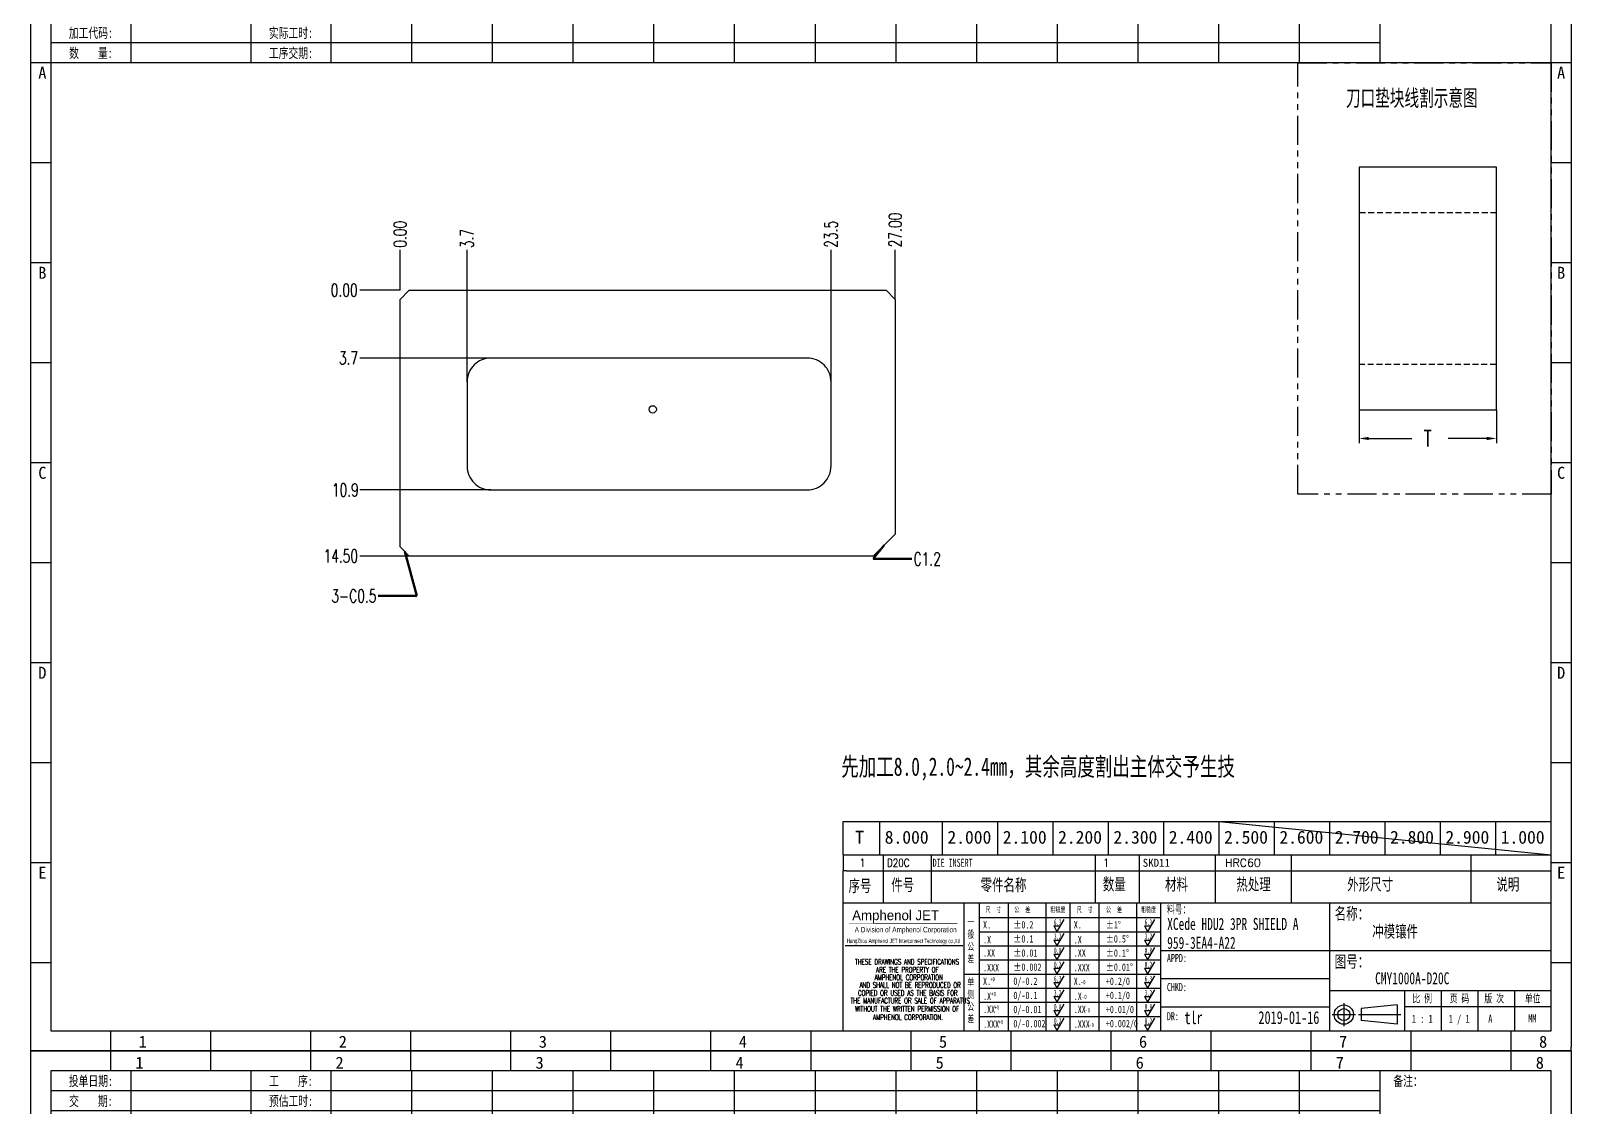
# Model space of a CAD drawing. Header units: millimetres. Extents: x -2852 to 5627, y -2271 to 1849.
# Drawn here: x -2851.7 to -2767.7, y -426.7 to -368 of the extents above; entities that cross this region are included whole.
import ezdxf
from ezdxf.enums import TextEntityAlignment as Align

# ---------------------------------------------------------------- set-up
doc = ezdxf.new("R2010")
doc.units = ezdxf.units.MM
doc.header["$PDSIZE"] = 3
doc.linetypes.add('DASHED2', pattern=[9.525, 6.35, -3.175])
doc.linetypes.add('PHANTOM', pattern=[63.5, 31.75, -6.35, 6.35, -6.35, 6.35, -6.35])
for name, color, linetype in [('1', 7, 'Continuous'), ('11', 4, 'DASHED2'), ('41', 1, 'Continuous'), ('61', 1, 'PHANTOM'), ('D03', 7, 'Continuous'), ('PUNCH', 1, 'Continuous')]:
    doc.layers.add(name, color=color, linetype=linetype)
doc.styles.add('CH', font='仿宋_GB2312_0.ttf')
doc.styles.add('jet02', font='simplex.shx', dxfattribs={"width": 0.7})
doc.styles.add('SIMPLEX', font='SIMPLEX')
doc.styles.get("Standard").update_dxf_attribs({"font": '仿宋_GB2312_0.ttf', "width": 0.7})
doc.styles.add('TEXTSTYLE_1', font='TRIUMB.TTF')
doc.styles.add('TEXTSTYLE_2', font='TRIUM.TTF')
doc.styles.add('tk', font='', dxfattribs={"width": 0.7})
doc.styles.add('tk 2', font='仿宋_GB2312_0.ttf', dxfattribs={"width": 0.65})
doc.styles.add('tk 4', font='simplex.shx', dxfattribs={"width": 0.65, "bigfont": 'bigfont.shx'})
doc.styles.get('tk').set_extended_font_data('NSimSun')
doc.dimstyles.new('jet02', dxfattribs={"dimtxt": 3.5, "dimasz": 2.1, "dimexe": 1, "dimexo": 0, "dimgap": 0.5, "dimtad": 0, "dimtoh": 1, "dimdec": 3, "dimzin": 9, "dimdsep": 46, "dimtxsty": 'jet02', "dimcen": 0, "dimclrt": 256, "dimazin": 2, "dimtfac": 1, "dimtdec": 3, "dimtofl": 0, "dimtmove": 0, "dimatfit": 1, "dimfxl": 0, "dimarcsym": 0})

# ---------------------------------------------------------------- blocks, each defined once
blk = doc.blocks.new('DK')
at = {"layer": '1'}
for p, q in [((0, 9), (192, 9)), ((0, 0), (0, 9)), ((10, 0), (10, 9)), ((27, 0), (27, 9)), ((42, 0), (42, 9)), ((57, 0), (57, 9)), ((72, 0), (72, 9)), ((87, 0), (87, 9)), ((102, 0), (102, 9)), ((117, 0), (117, 9)), ((132, 0), (132, 9)), ((147, 0), (147, 9)), ((162, 0), (162, 9)), ((177, 0), (177, 9)), ((192, 0), (192, 9)), ((0, 0), (192, 0))]:
    blk.add_line(p, q, dxfattribs=at)
blk.add_text('T', height=3.5, dxfattribs=at).set_placement((3.31, 3.01))
at = {"layer": '1', "color": 2}
for s, p in [('8.000', (11.31, 3.01)), ('2.000', (28.31, 3.01)), ('2.100', (43.31, 3.01)), ('2.200', (58.31, 3.01)), ('2.300', (73.31, 3.01)), ('2.400', (88.31, 3.01)), ('2.500', (103.31, 3.01)), ('2.600', (118.31, 3.01)), ('2.700', (133.31, 3.01)), ('2.800', (148.31, 3.01)), ('2.900', (163.31, 3.01)), ('1.000', (178.31, 3.01))]:
    blk.add_text(s, height=3.5, dxfattribs=at).set_placement(p)
blk = doc.blocks.new('A$C0DB51FAA')
at = {"layer": '1', "ltscale": 0.05}
blk.add_line((20.516, 1.81), (38.618, 0), dxfattribs=at)
at = {"layer": '1', "ltscale": 0.05, "xscale": 0.2011363636361239, "yscale": 0.2011363636361239, "zscale": 0.2011363636361239}
blk.add_blockref('DK', (0, 0), dxfattribs=at)
blk = doc.blocks.new('A3-N')
at = {"layer": '1', "color": 1}
for p, q in [((0, 0), (0, 296.73)), ((0, 296.73), (420, 296.73)), ((21.82, 291.27), (21.82, 296.73)), ((49.09, 291.27), (49.09, 296.73)), ((76.36, 291.27), (76.36, 296.73)), ((103.64, 291.27), (103.64, 296.73)), ((103.64, 291.27), (103.64, 296.73)), ((103.64, 291.27), (103.64, 296.73)), ((130.91, 291.27), (130.91, 296.73)), ((158.18, 291.27), (158.18, 296.73)), ((185.45, 291.27), (185.45, 296.73)), ((212.73, 291.27), (212.73, 296.73)), ((240, 291.27), (240, 296.73)), ((267.27, 291.27), (267.27, 296.73)), ((294.55, 291.27), (294.55, 296.73)), ((321.82, 291.27), (321.82, 296.73)), ((349.09, 291.27), (349.09, 296.73)), ((376.36, 291.27), (376.36, 296.73)), ((403.64, 291.27), (403.64, 296.73)), ((420, 296.73), (420, 1)), ((5.45, 269.45), (0, 269.45)), ((420, 269.45), (414.55, 269.45)), ((5.45, 242.18), (0, 242.18)), ((420, 242.18), (414.55, 242.18)), ((5.45, 214.91), (0, 214.91)), ((420, 214.91), (414.55, 214.91)), ((5.45, 187.64), (0, 187.64)), ((420, 187.64), (414.55, 187.64)), ((5.45, 160.36), (0, 160.36)), ((420, 160.36), (414.55, 160.36)), ((5.45, 133.09), (0, 133.09)), ((420, 133.09), (414.55, 133.09)), ((5.45, 105.82), (0, 105.82)), ((420, 105.82), (414.55, 105.82)), ((5.45, 78.55), (0, 78.55)), ((420, 78.55), (414.55, 78.55)), ((5.45, 51.27), (0, 51.27)), ((420, 51.27), (414.55, 51.27)), ((222.45, 49.09), (221.45, 49.09)), ((221.45, 49.09), (221.45, 40.36)), ((222.45, 49.09), (414.55, 49.09)), ((232.36, 49.09), (232.36, 40.36)), ((245.45, 49.09), (245.45, 40.36)), ((290.18, 49.09), (290.18, 40.36)), ((302.18, 49.09), (302.18, 40.36)), ((322.91, 49.09), (322.91, 40.36)), ((343.64, 49.09), (343.64, 40.36)), ((392.73, 40.36), (392.73, 49.09)), ((258.55, 40.36), (258.55, 5.44)), ((266.45, 40.36), (266.45, 5.44)), ((276.78, 40.36), (276.78, 5.45)), ((291.18, 40.36), (291.18, 5.45)), ((301.51, 40.37), (301.51, 5.46)), ((308.01, 40.36), (308.01, 5.45)), ((354.09, 40.36), (354.09, 5.45)), ((308.01, 32.39), (258.55, 32.39)), ((308.01, 28.54), (258.55, 28.54)), ((414.55, 27.27), (308.01, 27.27)), ((5.45, 24), (0, 24)), ((308.01, 24.69), (258.55, 24.69)), ((420, 24), (414.55, 24)), ((308.01, 16.99), (258.55, 16.99)), ((354.09, 19.63), (308.01, 19.63)), ((308.01, 13.14), (258.55, 13.14)), ((414.55, 16.36), (354.09, 16.36)), ((374.55, 16.36), (374.55, 5.45)), ((384.55, 16.36), (384.55, 5.45)), ((394.55, 16.36), (394.55, 5.45)), ((404.55, 16.36), (404.55, 5.45)), ((308.01, 9.29), (258.55, 9.29)), ((308.01, 11.99), (354.09, 11.99)), ((372.51, 12.49), (362.69, 11.5)), ((362.69, 11.5), (362.69, 8.23)), ((372.51, 12.49), (372.51, 7.25)), ((414.55, 12), (374.55, 12)), ((21.82, 0), (21.82, 5.45)), ((49.09, 0), (49.09, 5.45)), ((76.36, 0), (76.36, 5.45)), ((103.64, 0), (103.64, 5.45)), ((130.91, 0), (130.91, 5.45)), ((158.18, 0), (158.18, 5.45)), ((185.45, 0), (185.45, 5.45)), ((212.73, 0), (212.73, 5.45)), ((240, 0), (240, 5.45)), ((267.27, 0), (267.27, 5.45)), ((294.55, 0), (294.55, 5.45)), ((321.82, 0), (321.82, 5.45)), ((349.09, 0), (349.09, 5.45)), ((372.51, 7.25), (362.69, 8.23)), ((376.36, 0), (376.36, 5.45)), ((403.64, 0), (403.64, 5.45)), ((1, 0), (0, 0)), ((420, 0), (1, 0)), ((420, 0), (420, 1))]:
    blk.add_line(p, q, dxfattribs=at)
at = {"layer": '1'}
for p, q in [((414.55, 278.18), (414.55, 284.73)), ((221.45, 40.36), (221.45, 5.45)), ((221.45, 40.36), (414.55, 40.36)), ((221.45, 40.36), (414.55, 40.36)), ((254.41, 40.36), (254.41, 5.45)), ((283.28, 40.36), (283.28, 5.45)), ((308.01, 36.24), (258.55, 36.24)), ((222.08, 28.67), (254.12, 28.67)), ((308.01, 20.84), (254.41, 20.84))]:
    blk.add_line(p, q, dxfattribs=at)
at = {"layer": '1', "color": 1, "ltscale": 0.05}
for p, q in [((278.93, 34.04), (279.79, 32.56)), ((278.93, 34.04), (280.65, 34.04)), ((281.68, 35.84), (279.79, 32.56)), ((303.66, 34.05), (304.52, 32.56)), ((303.66, 34.05), (305.38, 34.05)), ((306.41, 35.84), (304.52, 32.56)), ((278.93, 30.19), (279.79, 28.71)), ((278.93, 30.19), (280.65, 30.19)), ((281.68, 31.99), (279.79, 28.71)), ((303.66, 30.2), (305.38, 30.2)), ((303.66, 30.2), (304.52, 28.71)), ((306.41, 31.99), (304.52, 28.71)), ((278.93, 26.34), (279.79, 24.86)), ((278.93, 26.34), (280.65, 26.34)), ((281.68, 28.14), (279.79, 24.86)), ((303.66, 26.35), (304.52, 24.86)), ((303.66, 26.35), (305.38, 26.35)), ((306.41, 28.14), (304.52, 24.86)), ((278.93, 22.49), (280.65, 22.49)), ((278.93, 22.49), (279.79, 21.01)), ((281.68, 24.29), (279.79, 21.01)), ((303.66, 22.5), (305.38, 22.5)), ((303.66, 22.5), (304.52, 21.01)), ((306.41, 24.29), (304.52, 21.01)), ((278.93, 18.66), (279.79, 17.17)), ((278.93, 18.66), (280.65, 18.66)), ((281.68, 20.45), (279.79, 17.17)), ((303.66, 18.66), (304.52, 17.18)), ((303.66, 18.66), (305.38, 18.66)), ((306.41, 20.46), (304.52, 17.18)), ((278.93, 14.81), (280.65, 14.81)), ((278.93, 14.81), (279.79, 13.32)), ((281.68, 16.6), (279.79, 13.32)), ((281.68, 12.75), (279.79, 9.47)), ((303.66, 14.81), (305.38, 14.81)), ((303.66, 14.81), (304.52, 13.33)), ((306.41, 16.61), (304.52, 13.33)), ((306.41, 12.76), (304.52, 9.48)), ((278.93, 10.96), (279.79, 9.47)), ((278.93, 10.96), (280.65, 10.96)), ((281.68, 8.9), (279.79, 5.62)), ((303.66, 10.96), (304.52, 9.48)), ((303.66, 10.96), (305.38, 10.96)), ((306.41, 8.91), (304.52, 5.63)), ((278.93, 7.11), (279.79, 5.62)), ((278.93, 7.11), (280.65, 7.11)), ((303.66, 7.11), (305.38, 7.11)), ((303.66, 7.11), (304.52, 5.63))]:
    blk.add_line(p, q, dxfattribs=at)
at = {"layer": '1', "color": 1, "ltscale": 0.1}
for p, q in [((358.01, 13.02), (358.01, 6.71)), ((354.86, 9.87), (361.17, 9.87)), ((362.03, 9.87), (373.54, 9.87))]:
    blk.add_line(p, q, dxfattribs=at)
at = {"layer": '1'}
blk.add_lwpolyline([(221.45, 5.45), (414.55, 5.45), (414.55, 291.27), (5.45, 291.27), (5.45, 5.45), (414.55, 5.45)], dxfattribs=at)
at = {"layer": '1', "color": 7, "linetype": 'Continuous', "const_width": 0.123}
blk.add_lwpolyline([(223.11, 34.74), (252.6, 34.76)], dxfattribs=at)
at = {"layer": '1', "color": 1}
for radius in [2.62, 1.64]:
    blk.add_circle((358.01, 9.87), radius, dxfattribs=at)
at = {"layer": '41'}
for p, q in [((27.27, 291.27), (27.27, 269.45)), ((60, 291.27), (60, 269.45)), ((81.82, 291.27), (81.82, 269.45)), ((103.82, 291.27), (103.82, 269.45)), ((125.82, 291.27), (125.82, 269.45)), ((147.82, 291.27), (147.82, 269.45)), ((169.82, 291.27), (169.82, 269.45)), ((191.82, 291.27), (191.82, 269.45)), ((213.82, 291.27), (213.82, 269.45)), ((235.82, 291.27), (235.82, 269.45)), ((257.82, 291.27), (257.82, 269.45)), ((279.82, 291.27), (279.82, 269.45)), ((301.82, 291.27), (301.82, 269.45)), ((323.82, 291.27), (323.82, 269.45)), ((345.82, 291.27), (345.82, 269.45)), ((367.82, 291.27), (367.82, 269.45)), ((367.82, 285.82), (5.45, 285.82)), ((367.82, 280.36), (5.45, 280.36)), ((367.82, 274.91), (5.45, 274.91)), ((414.55, 269.45), (5.45, 269.45))]:
    blk.add_line(p, q, dxfattribs=at)
at = {"layer": '1', "color": 1}
for s, p in [('1', (29.64, 295.11)), ('2', (84.18, 295.11)), ('3', (138.73, 295.11)), ('4', (193.27, 295.11)), ('5', (247.82, 295.11)), ('6', (302.36, 295.11)), ('7', (356.91, 295.11)), ('8', (411.45, 295.11)), ('1', (30.53, 4.11)), ('2', (85.08, 4.11)), ('3', (139.62, 4.11)), ('4', (194.17, 4.11)), ('5', (248.72, 4.11)), ('6', (303.26, 4.11)), ('7', (357.81, 4.11)), ('8', (412.35, 4.11))]:
    blk.add_text(s, height=3.27, dxfattribs=at).set_placement(p, align=Align.TOP_CENTER)
at = {"layer": '1', "style": 'tk', "width": 0.7}
for s, p in [('投单日期:', (16.36, 288.55)), ('工    序:', (70.91, 288.55)), ('备注：', (375.51, 288.55)), ('交    期:', (16.36, 283.09)), ('预估工时:', (70.91, 283.09)), ('加工代码:', (16.36, 277.64)), ('实际工时:', (70.91, 277.64)), ('数    量:', (16.36, 272.18)), ('工序交期:', (70.91, 272.18))]:
    blk.add_text(s, height=2.727, dxfattribs=at).set_placement(p, align=Align.MIDDLE)
at = {"layer": '1', "color": 1}
for s, p in [('A', (2.04, 268.36)), ('B', (2.04, 213.82)), ('C', (2.04, 159.27)), ('D', (2.04, 104.73)), ('E', (2.04, 50.18))]:
    blk.add_text(s, height=3.27, dxfattribs=at).set_placement(p, align=Align.TOP_LEFT)
for s, p in [('A', (418.37, 268.36)), ('B', (418.37, 213.82)), ('C', (418.37, 159.27)), ('D', (418.37, 104.73)), ('E', (418.37, 50.18))]:
    blk.add_text(s, height=3.27, dxfattribs=at).set_placement(p, align=Align.TOP_RIGHT)
at = {"layer": '1', "color": 1, "style": 'tk 2', "width": 0.7}
for s, height, p in [('序号', 3.273, (222.96, 43.34)), ('件号', 3.273, (234.62, 43.61)), ('零件名称', 3.273, (258.97, 43.61)), ('数量', 3.273, (292.3, 43.78)), ('材料', 3.273, (309.27, 43.78)), ('热处理', 3.273, (328.71, 43.78)), ('外形尺寸', 3.273, (358.94, 43.78)), ('说明', 3.273, (399.61, 43.78)), ('料号：', 2.182, (309.77, 37.46)), ('名称：', 3.273, (355.52, 35.79)), ('图号：', 3.273, (355.52, 22.7)), ('比 例', 2.182, (376.69, 13.18)), ('页 码', 2.182, (386.85, 13.18)), ('版 次', 2.182, (396.31, 13.18)), ('单位', 2.182, (407.35, 13.18))]:
    blk.add_text(s, height=height, dxfattribs=at).set_placement(p)
at = {"layer": '1', "color": 7, "linetype": 'Continuous', "style": 'TEXTSTYLE_1'}
blk.add_text('Amphenol JET', height=2.7, dxfattribs=at).set_placement((223.96, 35.61))
at = {"layer": '1', "color": 7, "linetype": 'Continuous'}
for s, height, style, width, p in [('A Division of Amphenol Corporation', 1.5, 'TEXTSTYLE_2', 0.7, (224.64, 32.29)), ('HangZhou Amphenol JET Interconnect Technology co.,ltd ', 1.2, 'TEXTSTYLE_2', 0.6, (222.47, 29.36)), ('THESE DRAWINGS AND SPECIFICATIONS', 1.5, 'tk 4', 0.6, (224.73, 23.52)), ('ARE THE PROPERTY OF', 1.5, 'tk 4', 0.6, (230.45, 21.35)), ('AND SHALL NOT BE REPRODUCED OR', 1.5, 'tk 4', 0.6, (225.95, 17.17)), ('AMPHENOL CORPORATION', 1.5, 'tk 4', 0.6, (230.04, 19.27)), ('THE MANUFACTURE OR SALE OF APPARATUS', 1.5, 'tk 4', 0.6, (223.5, 12.92)), ('COPIED OR USED AS THE BASIS FOR', 1.5, 'tk 4', 0.6, (225.54, 15.02)), ('WITHOUT THE WRITTEN PERMISSION OF', 1.5, 'tk 4', 0.6, (224.73, 10.67)), ('AMPHENOL CORPORATION.', 1.5, 'tk 4', 0.6, (229.63, 8.4))]:
    blk.add_text(s, height=height, dxfattribs=dict(at, style=style, width=width)).set_placement(p)
at = {"layer": '1', "color": 1, "style": 'tk 2', "width": 0.7}
for s, p in [('X.', (259.64, 34.37)), ('%%P0.2', (267.9, 34.37)), ('X.', (284.37, 34.37)), ('%%P1%%D', (293.12, 34.37)), ('.X', (259.64, 30.28)), ('%%P0.1', (267.9, 30.52)), ('.X', (284.37, 30.28)), ('%%P0.5%%D', (293.12, 30.52)), ('.XX', (259.64, 26.71)), ('%%P0.01', (267.9, 26.67)), ('.XX', (284.37, 26.71)), ('%%P0.1%%D', (293.12, 26.67)), ('.XXX', (259.64, 22.68)), ('%%P0.002', (267.9, 22.82)), ('.XXX', (284.37, 22.68)), ('%%P0.01%%D', (293.12, 22.82)), ('X.', (259.64, 18.97)), ('0/-0.2', (267.9, 18.97)), ('X.', (284.37, 18.97)), ('+0.2/0', (293.12, 18.97)), ('.X', (259.64, 14.88)), ('0/-0.1', (267.9, 15.12)), ('.X', (284.37, 14.88)), ('+0.1/0', (293.12, 15.12)), ('.XX', (259.64, 11.31)), ('0/-0.01', (267.9, 11.27)), ('0/-0.002', (267.9, 7.42)), ('.XX', (284.37, 11.31)), ('+0.01/0', (293.12, 11.27)), ('+0.002/0', (293.12, 7.42)), ('.XXX', (259.64, 7.28)), ('.XXX', (284.37, 7.28))]:
    blk.add_text(s, height=2, dxfattribs=at).set_placement(p, align=Align.MIDDLE_LEFT)
at = {"layer": '1', "color": 1, "ltscale": 0.05, "style": 'tk 2', "width": 0.5}
for s, p in [('6.3', (279.01, 34.26)), ('6.3', (303.74, 34.27)), ('3.2', (279.01, 30.41)), ('3.2', (303.74, 30.42)), ('0.8', (279.01, 26.56)), ('0.8', (303.74, 26.57)), ('0.2', (279.01, 22.71)), ('0.2', (303.74, 22.72)), ('6.3', (279.01, 18.87)), ('6.3', (303.74, 18.88)), ('3.2', (279.01, 15.02)), ('0.8', (279.01, 11.17)), ('3.2', (303.74, 15.03)), ('0.8', (303.74, 11.18)), ('0.2', (279.01, 7.32)), ('0.2', (303.74, 7.33))]:
    blk.add_text(s, height=1.6, dxfattribs=at).set_placement(p)
at = {"layer": '1', "style": 'tk 2', "width": 0.7}
for s, p in [('APPD:', (309.77, 24.21)), ('CHKD:', (309.77, 16.27)), ('DR:', (309.77, 8.35))]:
    blk.add_text(s, height=2.182, dxfattribs=at).set_placement(p)
at = {"layer": '1', "color": 7, "style": 'tk 2', "width": 0.7}
blk.add_text('MM', height=2.182, dxfattribs=at).set_placement((408.31, 7.75))
at = {"layer": '1', "color": 1, "ltscale": 0.05, "char_height": 1.5, "width": 6.3627, "attachment_point": 1, "style": 'tk 2'}
for s, insert in [('尺  寸', (260.31, 39.25)), ('公  差', (268.17, 39.25)), ('粗糙度', (277.98, 39.25)), ('尺  寸', (285.2, 39.25)), ('公  差', (293.18, 39.25)), ('粗糙度', (302.71, 39.26))]:
    blk.add_mtext(s, dxfattribs=dict(at, insert=insert))
at = {"layer": '1', "ltscale": 0.05, "char_height": 2, "width": 2.5195, "attachment_point": 1, "style": 'tk 2'}
for s, insert in [('一般公差', (255.39, 36.11)), ('单侧公差', (255.39, 19.71))]:
    blk.add_mtext(s, dxfattribs=dict(at, insert=insert))
at = {"layer": '1', "color": 1, "ltscale": 0.05, "char_height": 1.2, "width": 5.1396, "attachment_point": 1, "line_spacing_factor": 0.8, "style": 'tk 2'}
for s, insert in [('+0', (261.58, 20.13)), ('-0', (286.31, 19.33)), ('+0', (261.88, 16.09)), ('-0', (286.61, 15.29)), ('+0', (262.79, 12.45)), ('+0', (263.87, 8.44)), ('-0', (287.51, 11.65)), ('-0', (288.59, 7.64))]:
    blk.add_mtext(s, dxfattribs=dict(at, insert=insert))
at = {"layer": '1', "style": 'tk 2', "width": 0.7}
for tag, p in [('PATR-NO1', (309.84, 32.96)), ('TITLE', (365.74, 30.9)), ('PATR-NO2', (309.84, 27.81)), ('DWG-NO:', (366.54, 18.14))]:
    blk.add_attdef(tag, p, '', height=3.27, dxfattribs=at)
at = {"layer": '1', "color": 1, "style": 'tk 2', "width": 0.7}
for tag, p in [('DRAW', (314.55, 7.27)), ('DATE', (334.72, 7.32))]:
    blk.add_attdef(tag, p, '', height=3.49, dxfattribs=at)
at = {"layer": '1', "style": 'tk 2', "width": 0.7}
for tag, p in [('SCALE', (376.55, 8.73)), ('SHEET', (386.6, 8.72)), ('REV', (397.38, 8.73))]:
    blk.add_attdef(tag, text='', height=2.18, dxfattribs=at).set_placement(p, align=Align.MIDDLE_LEFT)
blk = doc.blocks.new('FB3')
at = {"layer": '1', "color": 1}
for p, q in [((0, 4.36), (193.09, 4.36)), ((0, 4.36), (0, 0)), ((10.91, 4.36), (10.91, 0)), ((24, 4.36), (24, 0)), ((68.73, 4.36), (68.73, 0)), ((80.73, 4.36), (80.73, 0)), ((101.45, 4.36), (101.45, 0)), ((122.18, 4.36), (122.18, 0)), ((171.27, 0), (171.27, 4.36))]:
    blk.add_line(p, q, dxfattribs=at)
at = {"layer": '1'}
for tag, style, p in [('ITEM', 'SIMPLEX', (4.36, 2.18)), ('PARTNO', 'SIMPLEX', (12, 2.18)), ('QTY', 'SIMPLEX', (74.18, 2.18)), ('MATL', 'CH', (81.72, 2.18)), ('FINISH', 'SIMPLEX', (104.17, 2.18)), ('SPEC', 'SIMPLEX', (130.91, 2.18)), ('REMARK', 'SIMPLEX', (174.06, 2.18))]:
    blk.add_attdef(tag, text='', height=2.18, dxfattribs=dict(at, style=style)).set_placement(p, align=Align.MIDDLE_LEFT)
at = {"layer": '1', "style": 'tk', "width": 0.7}
blk.add_attdef('DIE', text='', height=2.18, dxfattribs=at).set_placement((24.43, 2.18), align=Align.MIDDLE_LEFT)
blk = doc.blocks.new('*D709')
at = {"layer": '41', "ltscale": 0.05}
blk.add_line((-1916.337, -2834.582), (-1918.538, -2834.582), dxfattribs=at)
at = {"layer": 'Defpoints', "color": 0, "ltscale": 0.05}
for p in [(-1918.538, -2834.582), (-1916.337, -2834.582), (-1916.337, -2834.582)]:
    blk.add_point(p, dxfattribs=at)
at = {"layer": '41', "ltscale": 0.05, "insert": (-1919.385, -2834.582), "char_height": 0.7, "attachment_point": 5, "style": 'jet02'}
blk.add_mtext('0.00', dxfattribs=at)
blk = doc.blocks.new('*D710')
at = {"layer": '41', "ltscale": 0.05}
blk.add_line((-1915.837, -2849.082), (-1918.538, -2849.082), dxfattribs=at)
at = {"layer": 'Defpoints', "color": 0, "ltscale": 0.05}
for p in [(-1916.337, -2834.582), (-1918.538, -2849.082), (-1915.837, -2849.082)]:
    blk.add_point(p, dxfattribs=at)
at = {"layer": '41', "ltscale": 0.05, "insert": (-1919.571, -2849.082), "char_height": 0.7, "attachment_point": 5, "style": 'jet02'}
blk.add_mtext('14.50', dxfattribs=at)
blk = doc.blocks.new('*D711')
at = {"layer": '41', "ltscale": 0.05}
blk.add_line((-1911.387, -2845.477), (-1918.538, -2845.477), dxfattribs=at)
at = {"layer": 'Defpoints', "color": 0, "ltscale": 0.05}
for p in [(-1916.337, -2834.582), (-1918.538, -2845.477), (-1911.387, -2845.477)]:
    blk.add_point(p, dxfattribs=at)
at = {"layer": '41', "ltscale": 0.05, "insert": (-1919.326, -2845.477), "char_height": 0.7, "attachment_point": 5, "style": 'jet02'}
blk.add_mtext('10.9', dxfattribs=at)
blk = doc.blocks.new('*D712')
at = {"layer": '41', "ltscale": 0.05}
blk.add_line((-1911.387, -2838.282), (-1918.538, -2838.282), dxfattribs=at)
at = {"layer": 'Defpoints', "color": 0, "ltscale": 0.05}
for p in [(-1916.337, -2834.582), (-1918.538, -2838.282), (-1911.387, -2838.282)]:
    blk.add_point(p, dxfattribs=at)
at = {"layer": '41', "ltscale": 0.05, "insert": (-1919.151, -2838.282), "char_height": 0.7, "attachment_point": 5, "style": 'jet02'}
blk.add_mtext('3.7', dxfattribs=at)
blk = doc.blocks.new('*D713')
at = {"layer": '41', "ltscale": 0.05}
blk.add_line((-1916.337, -2834.582), (-1916.337, -2832.38), dxfattribs=at)
at = {"layer": 'Defpoints', "color": 0, "ltscale": 0.05}
for p in [(-1916.337, -2832.38), (-1916.337, -2834.582), (-1916.337, -2834.582)]:
    blk.add_point(p, dxfattribs=at)
at = {"layer": '41', "ltscale": 0.05, "insert": (-1916.337, -2831.534), "char_height": 0.7, "attachment_point": 5, "rotation": 90, "style": 'jet02'}
blk.add_mtext('0.00', dxfattribs=at)
blk = doc.blocks.new('*D714')
at = {"layer": '41', "ltscale": 0.05}
blk.add_line((-1912.687, -2839.582), (-1912.687, -2832.38), dxfattribs=at)
at = {"layer": 'Defpoints', "color": 0, "ltscale": 0.05}
for p in [(-1912.687, -2832.38), (-1916.337, -2834.582), (-1912.687, -2839.582)]:
    blk.add_point(p, dxfattribs=at)
at = {"layer": '41', "ltscale": 0.05, "insert": (-1912.687, -2831.767), "char_height": 0.7, "attachment_point": 5, "rotation": 90, "style": 'jet02'}
blk.add_mtext('3.7', dxfattribs=at)
blk = doc.blocks.new('*D715')
at = {"layer": '41', "ltscale": 0.05}
blk.add_line((-1892.837, -2839.582), (-1892.837, -2832.38), dxfattribs=at)
at = {"layer": 'Defpoints', "color": 0, "ltscale": 0.05}
for p in [(-1892.837, -2832.38), (-1916.337, -2834.582), (-1892.837, -2839.582)]:
    blk.add_point(p, dxfattribs=at)
at = {"layer": '41', "ltscale": 0.05, "insert": (-1892.837, -2831.534), "char_height": 0.7, "attachment_point": 5, "rotation": 90, "style": 'jet02'}
blk.add_mtext('23.5', dxfattribs=at)
blk = doc.blocks.new('*D716')
at = {"layer": '41', "ltscale": 0.05}
blk.add_line((-1889.337, -2835.082), (-1889.337, -2832.38), dxfattribs=at)
at = {"layer": 'Defpoints', "color": 0, "ltscale": 0.05}
for p in [(-1889.337, -2832.38), (-1916.337, -2834.582), (-1889.337, -2835.082)]:
    blk.add_point(p, dxfattribs=at)
at = {"layer": '41', "ltscale": 0.05, "insert": (-1889.337, -2831.3), "char_height": 0.7, "attachment_point": 5, "rotation": 90, "style": 'jet02'}
blk.add_mtext('27.00', dxfattribs=at)

msp = doc.modelspace()

# ---------------------------------------------------------------- linework, layer by layer
at = {"layer": '1', "ltscale": 0.05}
for p, q in [((-2771.7612, -375.4341), (-2779.2512, -375.4341)), ((-2779.2512, -375.4341), (-2779.2512, -388.6841)), ((-2771.7612, -388.6841), (-2771.7612, -375.4341)), ((-2779.2512, -388.6841), (-2771.7612, -388.6841))]:
    msp.add_line(p, q, dxfattribs=at)
at = {"layer": '11', "ltscale": 0.05}
for p, q in [((-2771.7612, -377.9341), (-2779.2512, -377.9341)), ((-2779.2512, -386.1841), (-2771.7612, -386.1841))]:
    msp.add_line(p, q, dxfattribs=at)
at = {"layer": '41', "ltscale": 0.05}
for p, q in [((-2779.2512, -388.6841), (-2779.2512, -390.4902)), ((-2771.7612, -388.6841), (-2771.7612, -390.4902)), ((-2778.7262, -390.2402), (-2776.3678, -390.2402)), ((-2772.2862, -390.2402), (-2774.3972, -390.2402))]:
    msp.add_line(p, q, dxfattribs=at)
for points in [[(-2778.7262, -390.1527), (-2778.7262, -390.3277), (-2779.2512, -390.2402)], [(-2772.2862, -390.1527), (-2772.2862, -390.3277), (-2771.7612, -390.2402)]]:
    msp.add_solid(points, dxfattribs=at)
at = {"layer": '61', "color": 6, "ltscale": 0.05}
msp.add_lwpolyline([(-2782.5915, -369.749), (-2768.7744, -369.749), (-2768.7744, -393.2724), (-2782.5915, -393.2724)], close=True, dxfattribs=at)
at = {"layer": 'D03', "ltscale": 0.05}
msp.add_lwpolyline([(-2831.0442, -396.652), (-2831.5442, -396.152), (-2831.5442, -382.652), (-2831.0442, -382.152), (-2805.0442, -382.152), (-2804.5442, -382.652), (-2804.5442, -395.452), (-2805.7442, -396.652)], close=True, dxfattribs=at)
msp.add_lwpolyline([(-2809.3442, -393.047, 0.4142136), (-2808.0442, -391.747), (-2808.0442, -387.152, 0.4142136), (-2809.3442, -385.852), (-2826.5942, -385.852, 0.4142136), (-2827.8942, -387.152), (-2827.8942, -391.747, 0.4142136), (-2826.5942, -393.047)], format="xyb", close=True, dxfattribs=at)
at = {"layer": 'PUNCH', "ltscale": 0.05}
msp.add_circle((-2817.7692, -388.652), 0.2, dxfattribs=at)

# ---------------------------------------------------------------- block references
at = {"layer": '1', "ltscale": 0.05, "xscale": 0.2000000000000455, "yscale": 0.2000000000000455, "zscale": 0.2000000000000455}
for p, values in [((-2851.6835, -423.6399), {'DWG-NO:': 'CMY1000A-D20C', 'TITLE': '冲模镶件', 'REV': 'A', 'SHEET': '1 / 1', 'DRAW': 'tlr', 'DATE': '2019-01-16', 'PATR-NO1': 'XCede HDU2 3PR SHIELD A', 'PATR-NO2': '959-3EA4-A22', 'SCALE': '1 : 1'}), ((-2851.6835, -482.9854), {'DWG-NO:': 'CMY1000A-D20D', 'TITLE': '冲模镶件', 'REV': 'A', 'SHEET': '1 / 1', 'DRAW': 'tlr', 'DATE': '2019-01-16', 'PATR-NO1': 'XCede HDU2 3PR SHIELD A', 'PATR-NO2': '959-3EA4-A22', 'SCALE': '1 : 1'})]:
    msp.add_blockref('A3-N', p, dxfattribs=at).add_auto_attribs(values)
at = {"layer": '1', "ltscale": 0.05}
msp.add_blockref('A$C0DB51FAA', (-2807.3925, -412.949), dxfattribs=at)
ref = msp.add_blockref('FB3', (-2807.3925, -413.8217), dxfattribs=dict(at, xscale=0.2000000000000455, yscale=0.2000000000000455, zscale=0.2000000000000455))
ref.add_attrib('PARTNO', 'D20C', dxfattribs={"height": 0.43636, "style": 'SIMPLEX', "width": 0.8}).set_placement((-2804.9925, -413.3854), align=Align.MIDDLE_LEFT)
ref.add_attrib('ITEM', '1', dxfattribs={"height": 0.4364, "style": 'SIMPLEX'}).set_placement((-2806.5198, -413.3854), align=Align.MIDDLE_LEFT)
ref.add_attrib('DIE', 'DIE INSERT', dxfattribs={"height": 0.43636, "style": 'tk', "width": 0.7}).set_placement((-2802.5065, -413.3854), align=Align.MIDDLE_LEFT)
ref.add_attrib('QTY', '1', dxfattribs={"height": 0.4364, "style": 'SIMPLEX'}).set_placement((-2793.2326, -413.3854), align=Align.MIDDLE_LEFT)
ref.add_attrib('MATL', 'SKD11', dxfattribs={"height": 0.43636, "style": 'CH'}).set_placement((-2791.0493, -413.3854), align=Align.MIDDLE_LEFT)
ref.add_attrib('FINISH', 'HRC60', dxfattribs={"height": 0.43636, "style": 'SIMPLEX'}).set_placement((-2786.558, -413.3854), align=Align.MIDDLE_LEFT)

# ---------------------------------------------------------------- texts
at = {"layer": '41', "style": 'jet02', "width": 0.7}
msp.add_text('T', height=0.875, dxfattribs=at).set_placement((-2775.7182, -390.6777))
at = {"layer": '41', "ltscale": 0.05, "insert": (-2779.9673, -371.2156), "char_height": 0.9, "width": 9.998966, "attachment_point": 1, "style": 'tk 2'}
msp.add_mtext('刀口垫块线割示意图', dxfattribs=at)
at = {"layer": '41', "ltscale": 0.05, "char_height": 0.7, "style": 'jet02'}
for s, insert, attachment_point in [('C1.2', (-2803.5452, -396.8104), 4), ('3-C0.5', (-2832.8333, -398.8291), 6)]:
    msp.add_mtext(s, dxfattribs=dict(at, insert=insert, attachment_point=attachment_point))
at = {"layer": '41', "insert": (-2807.4893, -408.2683), "char_height": 1, "attachment_point": 4}
msp.add_mtext('{\\fSimSun|b0|i0|c134|p54;先加工8.0,2.0~2.4mm，其余高度割出主体交予生技}', dxfattribs=at)

# ---------------------------------------------------------------- dimensions: what is measured, and where the dimension line sits
at = {"layer": '41', "ltscale": 0.05}
for feature_location, offset, dtype, origin, override, picture, middle, set_off in [((-2804.5442, -382.652), (0, 2.7014), 1, (-2831.5442, -382.152), {"dimscale": 0.2, "dimtoh": 0, "dimdec": 2, "dimzin": 1, "dimclrd": 256, "dimclre": 256, "dimazin": 0, "dimatfit": 3, "dimlwd": 65535, "dimlwe": 65535}, '*D716', (-2804.5442, -378.8706), (-915.2077, 2452.4298)), ((-2831.5442238607, -382.1520061516), (0, 2.2013698255), 1, (-2831.5442238607, -382.1520061516), {"dimscale": 0.2, "dimtoh": 0, "dimdec": 2, "dimzin": 1, "dimclrd": 256, "dimclre": 256, "dimazin": 0, "dimatfit": 3, "dimlwd": 65535, "dimlwe": 65535}, '*D713', (-2831.5442238607, -379.1039696595), (-915.2077048823, 2452.4298167741)), ((-2808.0442, -387.152), (0, 7.2014), 1, (-2831.5442, -382.152), {"dimscale": 0.2, "dimtoh": 0, "dimdec": 1, "dimzin": 1, "dimclrd": 256, "dimclre": 256, "dimadec": 1, "dimazin": 0, "dimatfit": 3, "dimlwd": 65535, "dimlwe": 65535}, '*D715', (-2808.0442, -379.104), (-915.2077, 2452.4298)), ((-2827.8942238596, -387.1520061518), (0, 7.2013698256), 1, (-2831.5442238607, -382.1520061516), {"dimscale": 0.2, "dimtoh": 0, "dimdec": 1, "dimzin": 1, "dimclrd": 256, "dimclre": 256, "dimadec": 1, "dimazin": 0, "dimatfit": 3, "dimlwd": 65535, "dimlwe": 65535}, '*D714', (-2827.8942238596, -379.3373029928), (-915.2077048823, 2452.4298167741)), ((-2831.0442, -396.652), (-2.7014, 0), 0, (-2831.5442, -382.152), {"dimscale": 0.2, "dimtoh": 0, "dimdec": 2, "dimzin": 1, "dimclrd": 256, "dimclre": 256, "dimazin": 0, "dimatfit": 3, "dimlwd": 65535, "dimlwe": 65535}, '*D710', (-2834.7789, -396.652), (-915.2077, 2452.4298)), ((-2831.5442238607, -382.1520061516), (-2.2013698255, 0), 0, (-2831.5442238607, -382.1520061516), {"dimscale": 0.2, "dimtoh": 0, "dimdec": 2, "dimzin": 1, "dimclrd": 256, "dimclre": 256, "dimazin": 0, "dimatfit": 3, "dimlwd": 65535, "dimlwe": 65535}, '*D709', (-2834.5922603528, -382.1520061516), (-915.2077048823, 2452.4298167741)), ((-2826.5942, -393.047), (-7.1514, 0), 0, (-2831.5442, -382.152), {"dimscale": 0.2, "dimtoh": 0, "dimdec": 1, "dimzin": 1, "dimclrd": 256, "dimclre": 256, "dimadec": 1, "dimazin": 0, "dimatfit": 3, "dimlwd": 65535, "dimlwe": 65535}, '*D711', (-2834.5339, -393.047), (-915.2077, 2452.4298)), ((-2826.5942, -385.852), (-7.1514, 0), 0, (-2831.5442, -382.152), {"dimscale": 0.2, "dimtoh": 0, "dimdec": 1, "dimzin": 1, "dimclrd": 256, "dimclre": 256, "dimadec": 1, "dimazin": 0, "dimatfit": 3, "dimlwd": 65535, "dimlwe": 65535}, '*D712', (-2834.3589, -385.852), (-915.2077, 2452.4298))]:
    dim = msp.add_ordinate_dim(feature_location=feature_location, offset=offset, dtype=dtype, origin=origin, dimstyle='jet02', override=override, dxfattribs=at)
    dim.commit()
    dim.dimension.update_dxf_attribs({"geometry": picture, "text_midpoint": middle, "insert": set_off})

# ---------------------------------------------------------------- leaders
at = {"layer": '41', "ltscale": 0.05, "annotation_type": 0, "has_hookline": 1}
for points, hookline_direction, text_width in [([(-2831.2942, -396.402), (-2830.6333, -398.8291), (-2832.7333, -398.8291)], 1, 2.59), ([(-2805.1442, -396.052), (-2805.7452, -396.8104), (-2803.6452, -396.8104)], 0, 1.4233)]:
    msp.add_leader(points, dimstyle='jet02', override={"dimscale": 0.2, "dimtoh": 0, "dimdec": 2, "dimzin": 1, "dimclrd": 256, "dimclre": 256, "dimazin": 0, "dimatfit": 3, "dimlwd": 65535, "dimlwe": 65535}, dxfattribs=dict(at, hookline_direction=hookline_direction, text_width=text_width))

doc.saveas('drawing.dxf')
